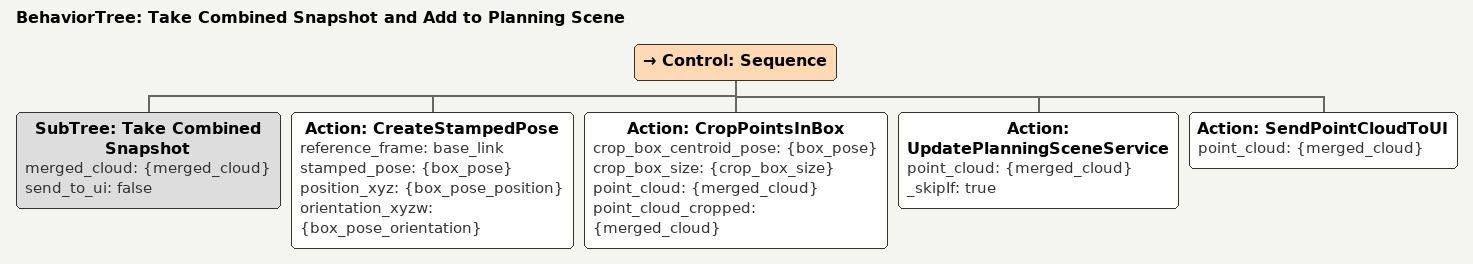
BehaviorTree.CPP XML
<?xml version="1.0" encoding="UTF-8" ?>
<root
  BTCPP_format="4"
  main_tree_to_execute="Take Combined Snapshot and Add to Planning Scene"
>
  <BehaviorTree ID="Take Combined Snapshot and Add to Planning Scene">
    <Control ID="Sequence">
      <SubTree
        ID="Take Combined Snapshot"
        merged_cloud="{merged_cloud}"
        send_to_ui="false"
      />
      <Action
        ID="CreateStampedPose"
        reference_frame="base_link"
        stamped_pose="{box_pose}"
        position_xyz="{box_pose_position}"
        orientation_xyzw="{box_pose_orientation}"
      />
      <Action
        ID="CropPointsInBox"
        crop_box_centroid_pose="{box_pose}"
        crop_box_size="{crop_box_size}"
        point_cloud="{merged_cloud}"
        point_cloud_cropped="{merged_cloud}"
      />
      <Action
        ID="UpdatePlanningSceneService"
        point_cloud="{merged_cloud}"
        _skipIf="true"
      />
      <Action ID="SendPointCloudToUI" point_cloud="{merged_cloud}" />
    </Control>
  </BehaviorTree>
</root>
